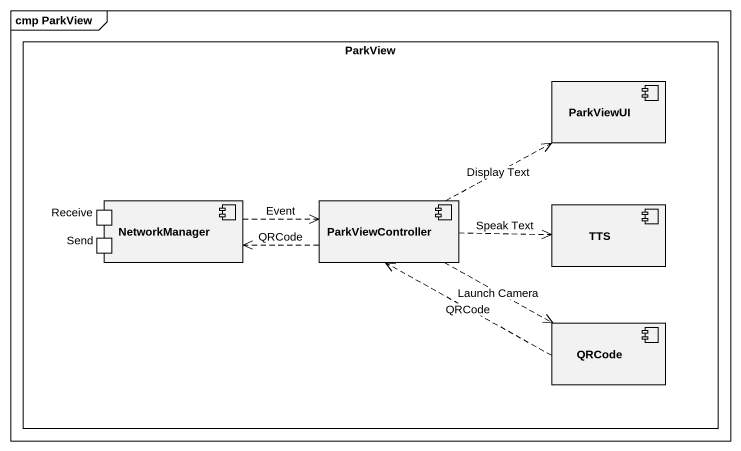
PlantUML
@startuml
mainframe cmp ParkView
rectangle ParkView {
  component ParkViewUI
  component NetworkManager {
    port Receive
    port Send
  }
  component ParkViewController
  component TTS
  component QRCode
}
NetworkManager .right.> ParkViewController : Event
ParkViewController .right.> ParkViewUI : Display Text
ParkViewController .left.> NetworkManager : QRCode
ParkViewController .right.> TTS : Speak Text
ParkViewController .right.> QRCode : Launch Camera
QRCode .left.> ParkViewController : QRCode
@enduml
